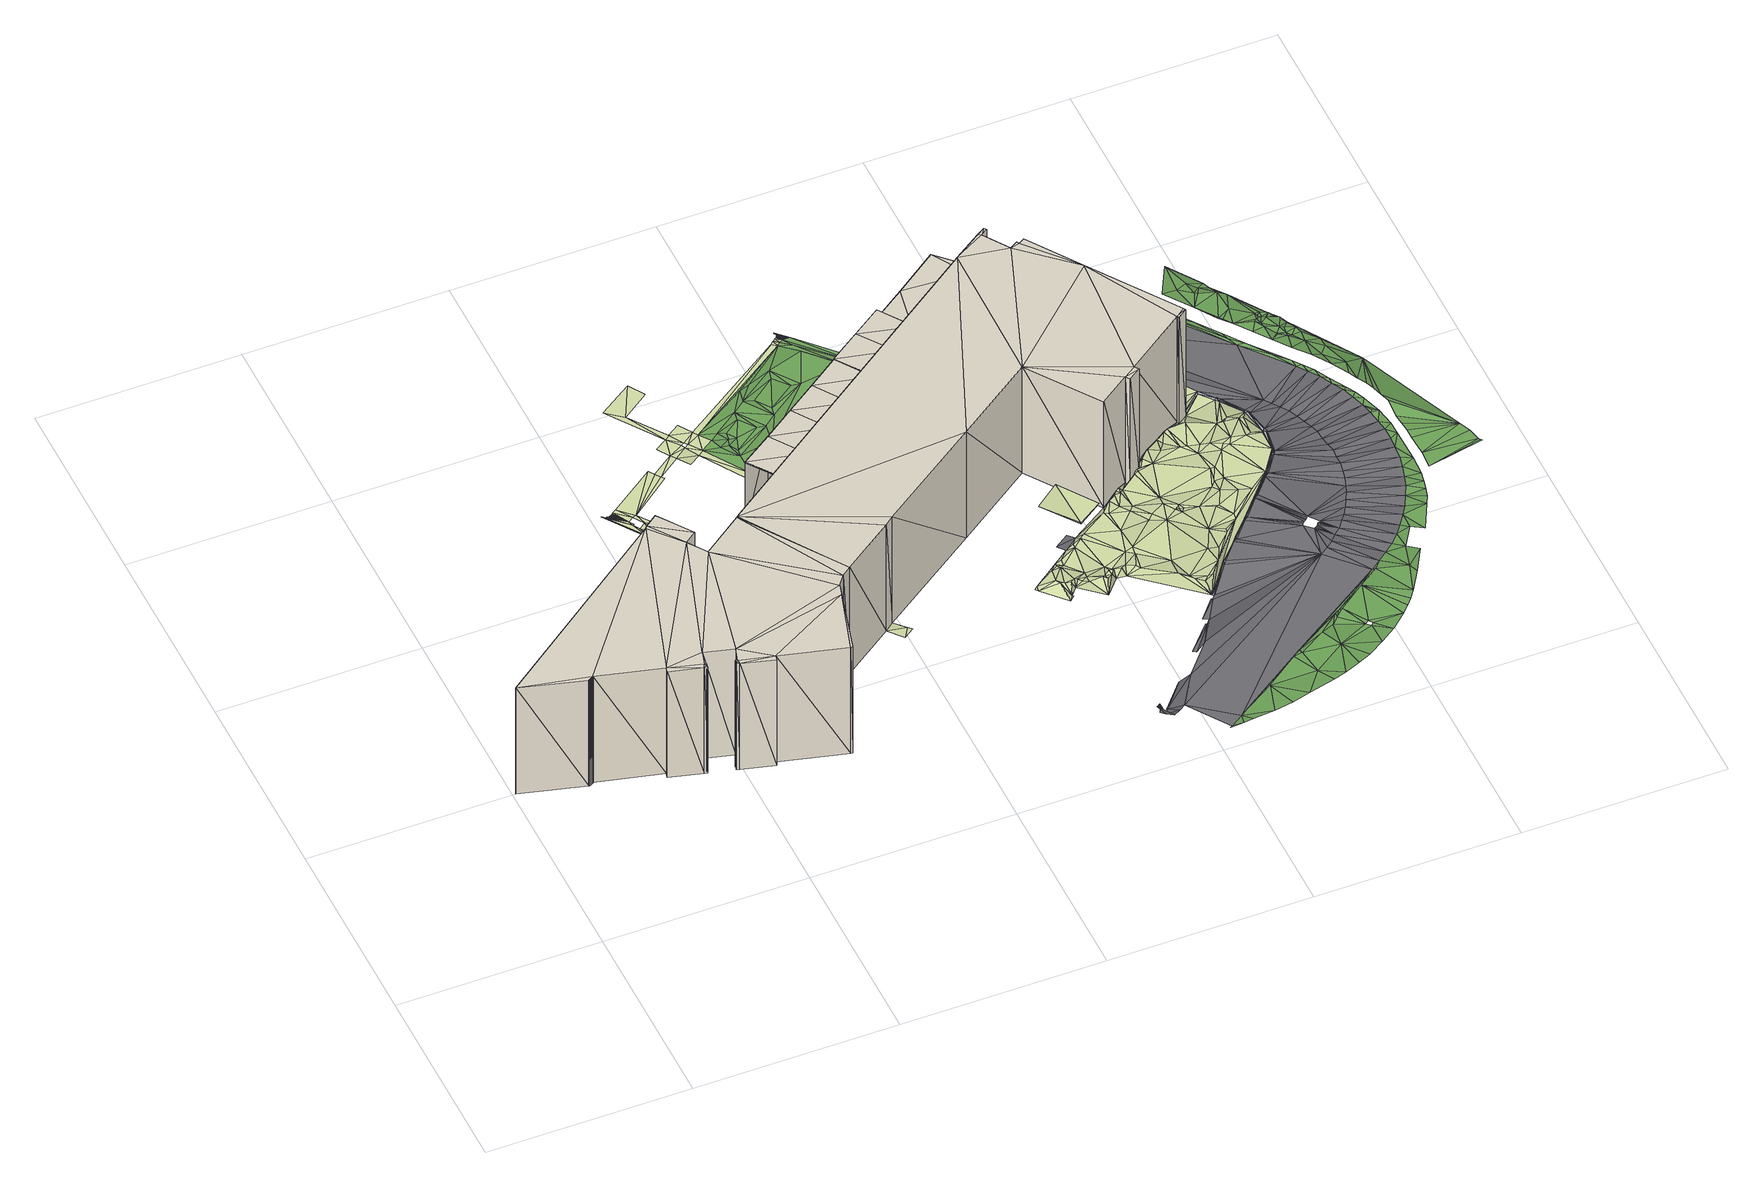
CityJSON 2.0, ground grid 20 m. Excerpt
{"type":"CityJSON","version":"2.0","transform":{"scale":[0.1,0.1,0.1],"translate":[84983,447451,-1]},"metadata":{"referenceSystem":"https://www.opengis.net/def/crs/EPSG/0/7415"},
"CityObjects":{
"building1":{"type":"Building","attributes":{"bgt_status":"bestaand","identificatiebagpnd":"503100000018589","measuredHeight":8.86,"min-height-surface":0.19,"plus_status":"geenWaarde","relatievehoogteligging":"0"},"geometry":[{"type":"MultiSurface","lod":"1","boundaries":[[[0,1,2]],[[0,2,3]],[[4,5,6]],[[6,5,3]],[[3,5,0]],[[7,6,2]],[[2,6,3]],[[8,9,1]],[[1,9,7]],[[1,7,2]]]}]},
"building2":{"type":"Building","attributes":{"bgt_status":"bestaand","hoek":"(1:-52.4)","identificatiebagpnd":"503100000000035","identificatiebagvbolaagstehuisnummer":"(1:503010000027121)","measuredHeight":13.25,"min-height-surface":-0.1,"plaatsingspunt":"(1:85012.966447473.243)","plus_status":"geenWaarde","relatievehoogteligging":"0","tekst":"(1:6)"},"geometry":[{"type":"MultiSurface","lod":"1","boundaries":[[[10,11,12]],[[13,14,10]],[[15,16,17]],[[18,19,20]],[[18,21,22]],[[18,23,19]],[[15,17,24]],[[23,25,26]],[[27,23,22]],[[22,23,18]],[[28,25,29]],[[29,25,27]],[[29,27,30]],[[25,23,27]],[[16,31,32]],[[33,34,32]],[[34,35,36]],[[35,34,37]],[[38,35,37]],[[37,34,33]],[[39,37,33]],[[40,41,33]],[[33,32,31]],[[42,41,43]],[[43,41,44]],[[45,43,44]],[[44,41,46]],[[47,44,48]],[[48,44,46]],[[46,41,49]],[[49,41,50]],[[50,41,40]],[[16,32,22]],[[13,10,24]],[[51,52,53]],[[51,40,31]],[[51,31,52]],[[40,33,31]],[[21,16,22]],[[21,17,16]],[[14,11,10]],[[15,24,10]],[[54,12,55]],[[56,12,54]],[[57,56,54]],[[57,54,58]],[[55,12,59]],[[60,55,61]],[[61,55,62]],[[63,61,62]],[[64,65,66]],[[62,64,67]],[[67,64,66]],[[66,65,68]],[[55,59,62]],[[62,69,64]],[[70,69,59]],[[69,70,71]],[[71,70,72]],[[69,62,59]],[[70,59,73]],[[12,11,59]],[[74,75,14]],[[14,75,11]],[[76,74,13]],[[13,74,14]],[[77,76,24]],[[24,76,13]],[[78,77,17]],[[17,77,24]],[[79,78,21]],[[21,78,17]],[[80,79,18]],[[18,79,21]],[[81,80,20]],[[20,80,18]],[[82,81,19]],[[19,81,20]],[[83,82,23]],[[23,82,19]],[[84,83,26]],[[26,83,23]],[[85,84,25]],[[25,84,26]],[[86,85,28]],[[28,85,25]],[[87,86,29]],[[29,86,28]],[[88,87,30]],[[30,87,29]],[[89,88,27]],[[27,88,30]],[[90,89,22]],[[22,89,27]],[[91,90,32]],[[32,90,22]],[[92,91,34]],[[34,91,32]],[[93,92,36]],[[36,92,34]],[[94,93,35]],[[35,93,36]],[[95,94,38]],[[38,94,35]],[[96,95,37]],[[37,95,38]],[[97,96,39]],[[39,96,37]],[[98,97,33]],[[33,97,39]],[[99,98,41]],[[41,98,33]],[[100,99,42]],[[42,99,41]],[[101,100,43]],[[43,100,42]],[[102,101,45]],[[45,101,43]],[[103,102,44]],[[44,102,45]],[[104,103,47]],[[47,103,44]],[[105,104,48]],[[48,104,47]],[[106,105,46]],[[46,105,48]],[[107,106,49]],[[49,106,46]],[[108,107,50]],[[50,107,49]],[[109,108,40]],[[40,108,50]],[[110,109,51]],[[51,109,40]],[[111,110,53]],[[53,110,51]],[[112,111,52]],[[52,111,53]],[[113,112,31]],[[31,112,52]],[[114,113,16]],[[16,113,31]],[[115,114,15]],[[15,114,16]],[[116,115,10]],[[10,115,15]],[[117,116,12]],[[12,116,10]],[[118,117,56]],[[56,117,12]],[[119,118,57]],[[57,118,56]],[[120,119,58]],[[58,119,57]],[[121,120,54]],[[54,120,58]],[[122,121,55]],[[55,121,54]],[[123,122,60]],[[60,122,55]],[[124,123,61]],[[61,123,60]],[[125,124,63]],[[63,124,61]],[[126,125,62]],[[62,125,63]],[[127,126,67]],[[67,126,62]],[[128,127,66]],[[66,127,67]],[[129,128,68]],[[68,128,66]],[[130,129,65]],[[65,129,68]],[[131,130,64]],[[64,130,65]],[[132,131,69]],[[69,131,64]],[[133,132,71]],[[71,132,69]],[[134,133,72]],[[72,133,71]],[[135,134,70]],[[70,134,72]],[[136,135,73]],[[73,135,70]],[[137,136,59]],[[59,136,73]],[[75,137,11]],[[11,137,59]]]}]},
"building3":{"type":"Building","attributes":{"bgt_status":"bestaand","hoek":"(1:-35.1)","identificatiebagpnd":"503100000018593","identificatiebagvbolaagstehuisnummer":"(1:503010000005332)","measuredHeight":8.9,"min-height-surface":0.19,"plaatsingspunt":"(1:85019.386447493.264)","plus_status":"geenWaarde","relatievehoogteligging":"0","tekst":"(1:67)"},"geometry":[{"type":"MultiSurface","lod":"1","boundaries":[[[138,139,1]],[[138,1,0]],[[5,140,0]],[[0,140,138]],[[141,8,139]],[[139,8,1]]]}]},
"building4":{"type":"Building","attributes":{"bgt_status":"bestaand","identificatiebagpnd":"503100000018608","measuredHeight":8.86,"min-height-surface":0.19,"plus_status":"geenWaarde","relatievehoogteligging":"0"},"geometry":[{"type":"MultiSurface","lod":"1","boundaries":[[[142,143,139]],[[142,139,138]],[[140,144,138]],[[138,144,142]],[[145,141,143]],[[143,141,139]]]}]},
"building5":{"type":"Building","attributes":{"bgt_status":"bestaand","hoek":"(1:-35.1)","identificatiebagpnd":"503100000018611","identificatiebagvbolaagstehuisnummer":"(1:503010000005333)","measuredHeight":8.89,"min-height-surface":0.18,"plaatsingspunt":"(1:85025.433447497.508)","plus_status":"geenWaarde","relatievehoogteligging":"0","tekst":"(1:69)"},"geometry":[{"type":"MultiSurface","lod":"1","boundaries":[[[146,147,143]],[[146,143,142]],[[144,148,142]],[[142,148,146]],[[149,145,147]],[[147,145,143]]]}]},
"building6":{"type":"Building","attributes":{"bgt_status":"bestaand","hoek":"(1:-35.1)","identificatiebagpnd":"503100000027999","identificatiebagvbolaagstehuisnummer":"(1:503010000005334)","measuredHeight":8.98,"min-height-surface":0.18,"plaatsingspunt":"(1:85031.345447501.656)","plus_status":"geenWaarde","relatievehoogteligging":"0","tekst":"(1:71)"},"geometry":[{"type":"MultiSurface","lod":"1","boundaries":[[[150,151,152]],[[150,152,153]],[[148,154,146]],[[146,154,153]],[[153,154,150]],[[147,146,152]],[[152,146,153]],[[155,149,151]],[[151,149,147]],[[151,147,152]]]}]},
"building7":{"type":"Building","attributes":{"bgt_status":"bestaand","identificatiebagpnd":"503100000018605","measuredHeight":8.98,"min-height-surface":0.18,"plus_status":"geenWaarde","relatievehoogteligging":"0"},"geometry":[{"type":"MultiSurface","lod":"1","boundaries":[[[156,157,151]],[[156,151,150]],[[158,159,156]],[[156,159,157]],[[154,160,150]],[[150,160,158]],[[150,158,156]],[[161,155,159]],[[159,155,157]],[[157,155,151]]]}]},
"building8":{"type":"Building","attributes":{"bgt_status":"bestaand","hoek":"(1:-35.1)","identificatiebagpnd":"503100000018602","identificatiebagvbolaagstehuisnummer":"(1:503010000005338)","measuredHeight":7.94,"min-height-surface":0.2,"plaatsingspunt":"(1:85036.711447505.477)","plus_status":"geenWaarde","relatievehoogteligging":"0","tekst":"(1:72)"},"geometry":[{"type":"MultiSurface","lod":"1","boundaries":[[[158,162,163]],[[158,163,159]],[[162,164,163]],[[162,165,164]],[[162,166,165]],[[160,167,158]],[[158,167,162]],[[168,161,169]],[[169,161,163]],[[163,161,159]],[[170,169,164]],[[164,169,163]],[[171,172,165]],[[165,172,170]],[[165,170,164]],[[173,171,166]],[[166,171,165]],[[167,173,162]],[[162,173,166]]]}]},
"object1":{"type":"GenericCityObject","attributes":{"bgt_status":"bestaand","bgt_type":"muur","plus_status":"geenWaarde","plus_type":"waardeOnbekend","relatievehoogteligging":"0"},"geometry":[{"type":"MultiSurface","lod":"1","boundaries":[[[174,175,176]],[[174,177,175]],[[174,178,179]],[[174,179,180]],[[181,182,183]],[[182,181,180]],[[184,183,182]],[[185,186,187]],[[187,184,182]],[[188,186,185]],[[189,188,185]],[[190,191,192]],[[191,193,192]],[[194,190,192]],[[195,196,197]],[[185,193,189]],[[198,196,199]],[[199,196,200]],[[174,201,178]],[[200,195,202]],[[203,202,204]],[[205,203,204]],[[181,177,180]],[[174,180,177]],[[206,207,208]],[[209,206,208]],[[192,193,185]],[[187,182,185]],[[210,211,212]],[[197,194,192]],[[213,214,215]],[[197,192,195]],[[215,214,216]],[[217,216,218]],[[200,196,195]],[[195,204,202]],[[195,207,204]],[[195,208,207]],[[195,218,208]],[[208,218,211]],[[211,218,212]],[[212,218,214]],[[214,218,216]],[[127,178,201]],[[128,178,127]],[[219,174,176]],[[175,219,176]],[[220,183,184]],[[221,220,187]],[[187,220,184]],[[186,221,187]],[[222,188,189]],[[223,222,193]],[[193,222,189]],[[191,223,193]],[[224,190,194]],[[225,224,197]],[[197,224,194]],[[196,225,197]],[[226,198,199]],[[200,226,199]],[[227,226,202]],[[202,226,200]],[[228,227,203]],[[203,227,202]],[[205,228,203]],[[229,205,204]],[[207,229,204]],[[230,206,209]],[[231,230,208]],[[208,230,209]],[[232,231,211]],[[211,231,208]],[[233,232,210]],[[210,232,211]],[[212,233,210]]]}]},
"landuse1":{"type":"LandUse","attributes":{"bgt_fysiekvoorkomen":"onverhard","bgt_status":"bestaand","onbegroeidterreindeeloptalud":"0","plus_fysiekvoorkomen":"waardeOnbekend","plus_status":"geenWaarde","relatievehoogteligging":"0"},"geometry":[{"type":"MultiSurface","lod":"1","boundaries":[[[234,74,76]],[[234,76,235]],[[236,234,235]],[[236,74,234]]]}]},
"landuse2":{"type":"LandUse","attributes":{"bgt_fysiekvoorkomen":"openverharding","bgt_status":"bestaand","onbegroeidterreindeeloptalud":"0","plus_fysiekvoorkomen":"waardeOnbekend","plus_status":"geenWaarde","relatievehoogteligging":"0"},"geometry":[{"type":"MultiSurface","lod":"1","boundaries":[[[237,238,239]],[[240,241,242]],[[242,243,244]],[[245,240,246]],[[247,248,249]],[[248,247,250]],[[251,247,252]],[[250,247,253]],[[253,247,254]],[[255,256,257]],[[254,247,258]],[[259,260,261]],[[258,247,251]],[[251,252,262]],[[262,263,261]],[[263,259,261]],[[263,262,264]],[[264,262,265]],[[265,262,252]],[[252,266,265]],[[255,267,266]],[[255,268,267]],[[255,269,268]],[[255,270,269]],[[255,257,270]],[[271,256,255]],[[244,272,240]],[[255,273,271]],[[255,274,273]],[[255,275,274]],[[255,276,275]],[[255,246,276]],[[240,272,277]],[[242,244,240]],[[242,239,243]],[[278,279,280]],[[278,238,279]],[[243,281,282]],[[283,284,285]],[[286,281,243]],[[287,283,285]],[[281,283,287]],[[281,288,283]],[[238,278,239]],[[288,289,290]],[[291,292,293]],[[291,294,292]],[[295,296,297]],[[298,299,300]],[[301,302,299]],[[303,302,304]],[[296,305,306]],[[303,307,308]],[[308,295,309]],[[309,295,297]],[[297,296,306]],[[300,294,298]],[[295,308,307]],[[304,307,303]],[[310,311,312]],[[313,314,293]],[[313,311,314]],[[304,302,301]],[[298,301,299]],[[291,298,294]],[[314,291,293]],[[289,315,312]],[[311,310,314]],[[315,289,280]],[[312,315,310]],[[286,316,281]],[[279,238,317]],[[315,279,318]],[[319,320,321]],[[322,323,324]],[[325,326,324]],[[327,328,329]],[[328,330,331]],[[332,333,334]],[[331,330,334]],[[335,336,329]],[[335,326,325]],[[334,330,332]],[[337,338,322]],[[337,320,338]],[[330,328,327]],[[327,329,339]],[[339,329,336]],[[325,336,335]],[[317,340,321]],[[324,323,325]],[[322,338,323]],[[320,341,338]],[[320,319,341]],[[321,340,319]],[[317,238,340]],[[246,277,276]],[[342,343,245]],[[255,252,344]],[[255,266,252]],[[342,245,249]],[[249,245,247]],[[343,240,245]],[[240,277,246]],[[315,280,279]],[[289,288,316]],[[289,316,280]],[[288,281,316]],[[239,278,243]],[[286,243,278]]]}]},
"plantcover1":{"type":"PlantCover","attributes":{"begroeidterreindeeloptalud":"0","bgt_status":"bestaand","class":"groenvoorziening","plus_fysiekvoorkomen":"heesters","plus_status":"geenWaarde","relatievehoogteligging":"0"},"geometry":[{"type":"MultiSurface","lod":"1","boundaries":[[[345,346,347]],[[348,349,350]],[[347,351,352]],[[352,351,353]],[[346,351,347]],[[354,352,353]],[[349,354,353]],[[355,348,350]],[[354,349,348]],[[350,345,355]],[[356,345,350]],[[356,346,345]]]}]},
"plantcover2":{"type":"PlantCover","attributes":{"begroeidterreindeeloptalud":"0","bgt_status":"bestaand","class":"groenvoorziening","plus_fysiekvoorkomen":"heesters","plus_status":"geenWaarde","relatievehoogteligging":"0"},"geometry":[{"type":"MultiSurface","lod":"1","boundaries":[[[345,347,355]],[[354,348,355]],[[347,352,355]],[[355,352,354]]]}]},
"landuse3":{"type":"LandUse","attributes":{"bgt_fysiekvoorkomen":"erf","bgt_status":"bestaand","onbegroeidterreindeeloptalud":"0","plus_fysiekvoorkomen":"waardeOnbekend","plus_status":"geenWaarde","relatievehoogteligging":"0"},"geometry":[{"type":"MultiSurface","lod":"1","boundaries":[[[357,358,160]],[[359,360,361]],[[362,118,167]],[[361,363,359]],[[360,116,364]],[[365,366,364]],[[367,116,117]],[[5,4,367]],[[368,369,140]],[[367,364,116]],[[358,117,160]],[[154,370,160]],[[160,117,167]],[[117,362,167]],[[117,118,362]],[[366,360,364]],[[366,361,360]],[[371,370,154]],[[372,373,374]],[[4,375,367]],[[367,375,364]],[[160,370,357]],[[368,140,367]],[[372,374,368]],[[140,5,367]],[[357,367,117]],[[368,374,369]],[[116,359,363]],[[116,360,359]],[[144,369,374]],[[144,140,369]],[[358,357,117]],[[370,367,357]],[[370,368,367]],[[373,148,144]],[[148,371,154]],[[148,370,371]],[[370,372,368]],[[370,148,372]],[[374,373,144]],[[372,148,373]],[[375,365,364]],[[375,366,365]]]}]},
"plantcover3":{"type":"PlantCover","attributes":{"begroeidterreindeeloptalud":"0","bgt_status":"bestaand","class":"groenvoorziening","plus_fysiekvoorkomen":"gras-enkruidachtigen","plus_status":"geenWaarde","relatievehoogteligging":"0"},"geometry":[{"type":"MultiSurface","lod":"1","boundaries":[[[346,279,317]],[[356,318,279]],[[376,377,351]],[[378,379,310]],[[317,376,346]],[[380,310,315]],[[349,353,315]],[[318,349,315]],[[318,356,350]],[[318,350,349]],[[346,356,279]],[[376,381,377]],[[382,310,379]],[[381,382,379]],[[353,383,380]],[[353,351,377]],[[353,377,383]],[[351,346,376]],[[353,380,315]],[[383,379,378]],[[384,382,381]],[[384,310,382]],[[384,376,317]],[[384,381,376]],[[380,378,310]],[[380,383,378]]]}]},
"plantcover4":{"type":"PlantCover","attributes":{"begroeidterreindeeloptalud":"0","bgt_status":"bestaand","class":"groenvoorziening","plus_fysiekvoorkomen":"heesters","plus_status":"geenWaarde","relatievehoogteligging":"0"},"geometry":[{"type":"MultiSurface","lod":"1","boundaries":[[[385,381,379]],[[386,385,379]],[[387,381,385]],[[383,386,379]],[[387,377,381]],[[383,388,386]],[[383,377,388]],[[388,377,387]]]}]},
"plantcover5":{"type":"PlantCover","attributes":{"begroeidterreindeeloptalud":"0","bgt_status":"bestaand","class":"groenvoorziening","plus_fysiekvoorkomen":"heesters","plus_status":"geenWaarde","relatievehoogteligging":"0"},"geometry":[{"type":"MultiSurface","lod":"1","boundaries":[[[387,385,386]],[[387,386,388]]]}]},
"plantcover6":{"type":"PlantCover","attributes":{"begroeidterreindeeloptalud":"0","bgt_status":"bestaand","class":"groenvoorziening","plus_fysiekvoorkomen":"heesters","plus_status":"geenWaarde","relatievehoogteligging":"0"},"geometry":[{"type":"MultiSurface","lod":"1","boundaries":[[[389,384,317]],[[320,389,321]],[[321,389,317]],[[390,291,391]],[[384,391,310]],[[391,291,314]],[[390,389,320]],[[390,384,389]],[[310,391,314]],[[384,390,391]]]}]},
"plantcover7":{"type":"PlantCover","attributes":{"begroeidterreindeeloptalud":"0","bgt_status":"bestaand","class":"groenvoorziening","plus_fysiekvoorkomen":"gras-enkruidachtigen","plus_status":"geenWaarde","relatievehoogteligging":"0"},"geometry":[{"type":"MultiSurface","lod":"1","boundaries":[[[333,320,334]],[[334,320,331]],[[331,320,328]],[[328,320,329]],[[329,320,335]],[[335,320,326]],[[326,320,324]],[[324,320,322]],[[322,320,337]],[[392,390,333]],[[392,305,390]],[[291,390,305]],[[390,320,333]],[[305,296,291]],[[291,296,298]],[[298,304,301]],[[298,307,304]],[[298,296,307]],[[307,296,295]]]}]},
"road1":{"type":"Road","attributes":{"bgt_status":"bestaand","function":"voetpadoptrap","plus_functiewegdeel":"waardeOnbekend","plus_fysiekvoorkomenwegdeel":"waardeOnbekend","plus_status":"geenWaarde","relatievehoogteligging":"0","surfacematerial":"geslotenverharding","wegdeeloptalud":"0"},"geometry":[{"type":"MultiSurface","lod":"1","boundaries":[[[393,394,395]],[[394,396,395]]]}]},
"landuse4":{"type":"LandUse","attributes":{"bgt_fysiekvoorkomen":"openverharding","bgt_status":"bestaand","onbegroeidterreindeeloptalud":"0","plus_fysiekvoorkomen":"waardeOnbekend","plus_status":"geenWaarde","relatievehoogteligging":"0"},"geometry":[{"type":"MultiSurface","lod":"1","boundaries":[[[397,398,399]],[[397,399,400]],[[401,397,400]],[[401,398,397]]]}]},
"landuse5":{"type":"LandUse","attributes":{"bgt_fysiekvoorkomen":"erf","bgt_status":"bestaand","onbegroeidterreindeeloptalud":"0","plus_fysiekvoorkomen":"waardeOnbekend","plus_status":"geenWaarde","relatievehoogteligging":"0"},"geometry":[{"type":"MultiSurface","lod":"1","boundaries":[[[178,128,129]],[[178,129,179]],[[129,130,402]],[[402,403,129]],[[404,405,406]],[[407,408,136]],[[408,409,135]],[[410,411,412]],[[413,414,415]],[[416,417,418]],[[419,420,421]],[[420,422,423]],[[424,414,425]],[[426,427,428]],[[428,427,429]],[[430,431,432]],[[433,434,394]],[[435,136,394]],[[403,436,437]],[[136,408,135]],[[438,439,440]],[[441,185,442]],[[443,134,444]],[[445,133,443]],[[446,447,441]],[[448,182,180]],[[179,129,403]],[[218,449,450]],[[451,452,453]],[[454,132,455]],[[132,133,456]],[[457,458,415]],[[459,460,461]],[[407,462,408]],[[463,464,439]],[[134,443,133]],[[409,134,135]],[[465,466,467]],[[468,195,469]],[[434,461,470]],[[471,450,449]],[[441,472,185]],[[456,133,405]],[[473,474,475]],[[475,413,458]],[[458,413,415]],[[475,459,461]],[[448,446,182]],[[442,182,446]],[[470,416,476]],[[417,450,418]],[[421,423,428]],[[425,474,473]],[[455,456,405]],[[477,132,456]],[[417,478,415]],[[479,460,478]],[[422,425,480]],[[473,475,461]],[[218,481,482]],[[218,483,481]],[[412,470,476]],[[418,450,476]],[[417,479,478]],[[417,416,479]],[[131,484,130]],[[485,455,405]],[[133,445,405]],[[452,409,486]],[[478,457,415]],[[478,459,457]],[[459,475,458]],[[487,413,475]],[[435,488,489]],[[433,393,490]],[[426,430,427]],[[426,422,480]],[[435,491,136]],[[492,486,462]],[[493,445,443]],[[493,405,445]],[[455,477,456]],[[455,132,477]],[[436,494,446]],[[192,185,472]],[[495,496,490]],[[412,476,497]],[[423,422,426]],[[424,425,422]],[[474,487,475]],[[414,413,487]],[[410,439,411]],[[449,465,410]],[[439,438,411]],[[476,450,497]],[[484,402,130]],[[404,498,499]],[[131,498,484]],[[131,132,498]],[[420,424,422]],[[420,414,424]],[[494,447,446]],[[185,182,442]],[[488,435,394]],[[500,491,435]],[[482,465,449]],[[466,483,467]],[[179,403,180]],[[404,484,498]],[[403,494,436]],[[447,192,472]],[[451,453,501]],[[502,503,494]],[[410,471,449]],[[497,450,471]],[[414,474,425]],[[414,487,474]],[[473,461,490]],[[460,479,416]],[[476,416,418]],[[461,460,416]],[[462,486,409]],[[504,452,505]],[[453,452,486]],[[493,443,444]],[[440,439,453]],[[467,483,218]],[[505,452,451]],[[439,410,463]],[[493,452,405]],[[493,444,452]],[[437,448,180]],[[437,436,448]],[[506,451,507]],[[508,505,451]],[[501,439,509]],[[463,465,467]],[[506,508,451]],[[502,494,510]],[[468,511,467]],[[464,509,439]],[[463,467,512]],[[218,195,468]],[[404,499,485]],[[454,455,485]],[[465,463,410]],[[512,511,464]],[[513,514,515]],[[504,405,452]],[[434,433,490]],[[394,393,433]],[[457,459,458]],[[478,460,459]],[[507,501,509]],[[453,486,440]],[[451,501,507]],[[453,439,501]],[[464,508,509]],[[516,505,508]],[[496,431,480]],[[430,426,480]],[[427,432,393]],[[427,430,432]],[[448,436,446]],[[437,180,403]],[[517,510,403]],[[510,494,403]],[[513,195,518]],[[195,192,503]],[[432,431,496]],[[480,425,473]],[[503,447,494]],[[503,192,447]],[[482,466,465]],[[481,483,466]],[[444,409,452]],[[444,134,409]],[[408,462,409]],[[519,492,462]],[[491,519,136]],[[491,492,519]],[[218,482,449]],[[481,466,482]],[[511,520,464]],[[521,522,464]],[[512,464,463]],[[520,468,464]],[[468,521,464]],[[522,508,464]],[[523,524,521]],[[524,508,522]],[[500,492,491]],[[525,440,486]],[[496,480,473]],[[431,430,480]],[[490,496,473]],[[490,393,495]],[[432,495,393]],[[432,496,495]],[[526,404,406]],[[499,454,485]],[[510,517,406]],[[402,484,526]],[[405,404,485]],[[526,484,404]],[[405,504,406]],[[524,516,508]],[[515,504,505]],[[514,406,504]],[[504,515,514]],[[505,516,515]],[[516,513,515]],[[195,503,518]],[[492,525,486]],[[412,411,470]],[[500,525,492]],[[489,488,470]],[[402,517,403]],[[406,514,518]],[[526,517,402]],[[526,406,517]],[[406,518,510]],[[518,503,502]],[[510,518,502]],[[514,513,518]],[[428,423,426]],[[421,420,423]],[[509,506,507]],[[509,508,506]],[[525,438,440]],[[489,500,435]],[[525,489,438]],[[470,461,416]],[[489,470,411]],[[488,434,470]],[[438,489,411]],[[525,500,489]],[[471,412,497]],[[471,410,412]],[[498,454,499]],[[498,132,454]],[[519,407,136]],[[519,462,407]],[[461,434,490]],[[488,394,434]],[[446,441,442]],[[447,472,441]],[[513,469,195]],[[523,521,469]],[[218,468,467]],[[469,521,468]],[[513,523,469]],[[513,516,523]],[[521,524,522]],[[523,516,524]],[[467,511,512]],[[468,520,511]]]}]},
"landuse6":{"type":"LandUse","attributes":{"bgt_fysiekvoorkomen":"openverharding","bgt_status":"bestaand","onbegroeidterreindeeloptalud":"0","plus_fysiekvoorkomen":"waardeOnbekend","plus_status":"geenWaarde","relatievehoogteligging":"0"},"geometry":[{"type":"MultiSurface","lod":"1","boundaries":[[[527,120,121]],[[527,121,122]],[[123,527,122]],[[123,120,527]]]}]},
"road2":{"type":"Road","attributes":{"bgt_status":"bestaand","function":"voetpad","plus_functiewegdeel":"waardeOnbekend","plus_fysiekvoorkomenwegdeel":"tegels","plus_status":"geenWaarde","relatievehoogteligging":"0","surfacematerial":"openverharding","wegdeeloptalud":"0"},"geometry":[{"type":"MultiSurface","lod":"1","boundaries":[[[528,529,530]],[[531,528,532]],[[533,534,535]],[[536,532,528]],[[537,536,528]],[[538,537,528]],[[539,538,528]],[[530,539,528]],[[540,534,531]],[[531,534,528]],[[541,542,543]],[[534,540,541]],[[534,541,535]],[[540,542,541]],[[544,543,545]],[[546,543,544]],[[547,546,544]],[[547,544,548]],[[543,542,545]],[[549,542,550]],[[551,545,549]],[[551,549,552]],[[545,542,549]],[[215,542,213]],[[217,550,216]],[[550,215,216]],[[550,542,215]],[[212,542,233]],[[214,213,212]],[[213,542,212]],[[233,542,553]],[[232,233,230]],[[231,232,230]],[[233,553,230]],[[554,542,555]],[[207,206,205]],[[556,557,205]],[[229,207,205]],[[557,558,205]],[[227,228,226]],[[559,198,226]],[[196,198,225]],[[225,198,224]],[[560,190,224]],[[224,198,561]],[[222,191,190]],[[562,222,190]],[[223,191,222]],[[563,188,222]],[[186,188,220]],[[564,220,188]],[[221,186,220]],[[565,183,220]],[[181,183,175]],[[565,175,183]],[[177,181,175]],[[565,219,175]],[[174,219,201]],[[201,219,565]],[[566,201,565]],[[567,568,569]],[[569,566,567]],[[567,125,126]],[[126,568,567]],[[124,125,123]],[[123,125,120]],[[120,125,570]],[[119,120,570]],[[570,125,571]],[[571,125,572]],[[572,125,573]],[[573,125,574]],[[574,125,575]],[[575,125,576]],[[576,125,577]],[[577,125,578]],[[578,125,567]],[[567,566,565]],[[565,220,579]],[[579,220,564]],[[564,188,580]],[[580,188,563]],[[563,222,581]],[[581,222,562]],[[562,190,582]],[[582,190,583]],[[583,190,584]],[[584,190,560]],[[560,224,585]],[[585,224,561]],[[561,198,586]],[[586,198,587]],[[587,198,559]],[[559,226,558]],[[558,226,228]],[[558,588,589]],[[558,590,588]],[[591,592,590]],[[553,206,230]],[[554,553,542]],[[593,554,555]],[[594,595,591]],[[591,595,592]],[[596,554,593]],[[596,594,597]],[[554,596,598]],[[598,596,599]],[[599,596,597]],[[597,594,600]],[[600,594,601]],[[601,594,602]],[[594,591,602]],[[589,559,558]],[[590,558,591]],[[228,205,558]],[[206,603,205]],[[604,556,205]],[[603,604,205]],[[605,603,206]],[[606,605,206]],[[553,606,206]]]}]},
"road3":{"type":"Road","attributes":{"bgt_status":"bestaand","function":"rijbaanlokaleweg","plus_functiewegdeel":"waardeOnbekend","plus_fysiekvoorkomenwegdeel":"betonstraatstenen","plus_status":"geenWaarde","relatievehoogteligging":"0","surfacematerial":"openverharding","wegdeeloptalud":"0"},"geometry":[{"type":"MultiSurface","lod":"1","boundaries":[[[555,542,607]],[[608,587,609]],[[609,559,610]],[[610,589,611]],[[611,588,612]],[[612,590,613]],[[613,592,614]],[[614,595,615]],[[615,594,616]],[[616,596,617]],[[617,593,618]],[[542,540,619]],[[607,542,619]],[[619,540,620]],[[618,555,607]],[[621,586,608]],[[585,622,623]],[[618,593,555]],[[621,622,561]],[[594,596,616]],[[593,617,596]],[[624,560,623]],[[583,625,626]],[[615,595,594]],[[624,625,584]],[[590,592,613]],[[595,614,592]],[[627,582,626]],[[581,628,629]],[[612,588,590]],[[627,628,562]],[[559,589,610]],[[588,611,589]],[[630,563,629]],[[564,631,632]],[[609,587,559]],[[630,631,580]],[[561,586,621]],[[587,608,586]],[[633,579,632]],[[622,585,561]],[[623,560,585]],[[624,584,560]],[[565,634,567]],[[625,583,584]],[[633,634,565]],[[583,626,582]],[[582,627,562]],[[562,628,581]],[[581,629,563]],[[563,630,580]],[[580,631,564]],[[564,632,579]],[[579,633,565]],[[567,634,635]],[[578,567,635]],[[577,578,635]],[[576,577,635]],[[575,576,635]],[[574,575,635]],[[573,574,635]],[[573,636,572]],[[573,635,636]]]}]},
"plantcover8":{"type":"PlantCover","attributes":{"begroeidterreindeeloptalud":"0","bgt_status":"bestaand","class":"groenvoorziening","plus_fysiekvoorkomen":"gras-enkruidachtigen","plus_status":"geenWaarde","relatievehoogteligging":"0"},"geometry":[{"type":"MultiSurface","lod":"1","boundaries":[[[637,638,639]],[[640,607,641]],[[642,640,641]],[[643,642,641]],[[644,645,646]],[[645,647,641]],[[648,645,644]],[[649,607,619]],[[650,651,652]],[[652,653,650]],[[654,655,650]],[[656,657,658]],[[659,660,656]],[[661,619,662]],[[662,619,663]],[[663,620,664]],[[663,619,620]],[[665,650,658]],[[640,618,607]],[[637,666,638]],[[616,639,615]],[[667,615,639]],[[613,614,667]],[[612,613,668]],[[611,612,668]],[[610,611,669]],[[609,610,670]],[[621,608,671]],[[623,622,672]],[[673,626,674]],[[631,630,675]],[[676,633,632]],[[677,634,678]],[[636,635,679]],[[680,681,682]],[[680,636,683]],[[680,684,681]],[[680,685,684]],[[679,635,686]],[[680,687,685]],[[680,683,687]],[[636,688,683]],[[689,633,690]],[[635,691,686]],[[635,677,691]],[[678,692,693]],[[678,694,692]],[[632,631,695]],[[694,634,689]],[[633,676,690]],[[632,695,676]],[[630,629,696]],[[631,675,695]],[[629,628,697]],[[630,696,675]],[[628,627,698]],[[629,697,696]],[[626,625,674]],[[628,698,697]],[[625,624,699]],[[627,674,698]],[[624,623,672]],[[625,699,674]],[[622,621,671]],[[624,672,699]],[[608,609,700]],[[622,671,672]],[[608,700,671]],[[609,670,700]],[[610,669,670]],[[611,701,669]],[[611,668,701]],[[613,702,668]],[[613,667,702]],[[614,615,667]],[[617,639,616]],[[617,637,639]],[[655,651,650]],[[655,648,651]],[[648,644,651]],[[647,643,641]],[[703,656,704]],[[650,704,656]],[[650,656,658]],[[659,705,660]],[[706,646,641]],[[645,641,646]],[[707,649,708]],[[677,678,693]],[[634,694,678]],[[691,677,693]],[[635,634,677]],[[652,706,709]],[[653,709,707]],[[654,650,665]],[[653,708,650]],[[694,689,690]],[[634,633,689]],[[659,703,649]],[[709,653,652]],[[688,679,686]],[[688,636,679]],[[627,673,674]],[[627,626,673]],[[659,656,703]],[[660,657,656]],[[666,637,642]],[[642,637,640]],[[704,708,649]],[[704,650,708]],[[661,659,619]],[[661,705,659]],[[618,637,617]],[[618,640,637]],[[607,710,641]],[[607,649,710]],[[646,706,652]],[[710,707,709]],[[653,707,708]],[[710,649,707]],[[710,706,641]],[[710,709,706]],[[659,649,619]],[[703,704,649]]]}]},
"landuse7":{"type":"LandUse","attributes":{"bgt_fysiekvoorkomen":"erf","bgt_status":"bestaand","onbegroeidterreindeeloptalud":"0","plus_fysiekvoorkomen":"waardeOnbekend","plus_status":"geenWaarde","relatievehoogteligging":"0"},"geometry":[{"type":"MultiSurface","lod":"1","boundaries":[[[201,566,711]],[[711,712,127]],[[713,712,569]],[[713,714,712]],[[715,711,127]],[[712,126,127]],[[566,569,712]],[[716,713,568]],[[717,715,127]],[[717,711,715]],[[126,718,568]],[[126,714,718]],[[566,712,711]],[[714,126,712]],[[201,717,127]],[[201,711,717]],[[718,716,568]],[[718,714,713]],[[568,713,569]],[[716,718,713]]]}]},
"road4":{"type":"Road","attributes":{"bgt_status":"bestaand","function":"rijbaanlokaleweg","plus_functiewegdeel":"verkeersdrempel","plus_fysiekvoorkomenwegdeel":"waardeOnbekend","plus_status":"geenWaarde","relatievehoogteligging":"0","surfacematerial":"openverharding","wegdeeloptalud":"0"},"geometry":[{"type":"MultiSurface","lod":"1","boundaries":[[[572,636,571]],[[636,680,571]]]}]},
"plantcover9":{"type":"PlantCover","attributes":{"begroeidterreindeeloptalud":"0","bgt_status":"bestaand","class":"groenvoorziening","plus_fysiekvoorkomen":"heesters","plus_status":"geenWaarde","relatievehoogteligging":"0"},"geometry":[{"type":"MultiSurface","lod":"1","boundaries":[[[719,720,721]],[[722,723,719]],[[722,719,721]],[[721,720,724]],[[724,720,725]],[[726,727,723]],[[723,728,719]],[[723,729,728]],[[723,730,729]],[[723,731,730]],[[723,732,731]],[[723,727,732]],[[726,733,727]],[[734,735,736]],[[726,737,733]],[[738,739,740]],[[741,742,726]],[[737,726,742]],[[741,743,742]],[[744,745,741]],[[745,746,747]],[[748,749,750]],[[750,751,752]],[[753,754,755]],[[739,738,756]],[[735,757,738]],[[758,759,760]],[[761,734,740]],[[736,735,738]],[[757,762,763]],[[764,765,766]],[[767,761,768]],[[761,769,734]],[[761,762,769]],[[770,765,768]],[[759,758,751]],[[740,768,761]],[[764,766,755]],[[771,772,753]],[[756,773,772]],[[757,774,762]],[[769,762,774]],[[765,770,756]],[[770,740,739]],[[740,770,768]],[[775,756,770]],[[776,777,778]],[[779,751,750]],[[746,748,752]],[[780,781,767]],[[782,748,744]],[[778,749,748]],[[782,744,726]],[[748,746,745]],[[782,778,748]],[[777,749,778]],[[744,741,726]],[[747,743,741]],[[772,771,756]],[[766,783,755]],[[777,784,785]],[[760,753,758]],[[785,784,760]],[[784,786,760]],[[773,758,772]],[[760,787,754]],[[755,754,780]],[[753,760,754]],[[772,758,753]],[[773,751,758]],[[765,783,766]],[[771,753,755]],[[776,767,787]],[[726,761,767]],[[764,780,767]],[[781,787,767]],[[765,771,783]],[[765,756,771]],[[768,764,767]],[[768,765,764]],[[774,734,769]],[[774,735,734]],[[759,785,760]],[[777,786,784]],[[748,750,752]],[[749,777,785]],[[740,736,738]],[[740,734,736]],[[754,781,780]],[[754,787,781]],[[738,757,763]],[[735,774,757]],[[764,755,780]],[[783,771,755]],[[776,786,777]],[[787,760,786]],[[741,745,747]],[[744,748,745]],[[739,775,770]],[[739,756,775]],[[779,785,759]],[[750,749,785]],[[786,776,787]],[[726,767,776]],[[776,782,726]],[[776,778,782]],[[785,779,750]],[[759,751,779]]]}]}
},
"vertices":[
[373,404,99],[350,437,99],[319,416,99],[343,383,99],[343,383,12],[373,404,12],[343,383,98],[319,416,98],[350,437,12],[319,416,12],
[268,317,142],[496,333,142],[576,536,142],[385,255,142],[394,262,142],[267,316,142],[227,287,142],[325,212,142],[314,191,142],[295,127,142],[297,127,142],[317,202,142],[201,166,142],[230,144,142],[334,219,142],[197,148,142],[229,139,142],[197,152,142],[194,149,142],[195,150,142],[195,153,142],[214,305,142],[172,174,142],[135,169,142],[168,160,142],[169,157,142],[170,159,142],[166,156,142],[169,155,142],[134,164,142],[188,336,142],[71,185,142],[71,184,142],[70,184,142],[69,183,142],[70,183,142],[67,182,142],[68,183,142],[68,182,142],[66,182,142],[3,199,142],[190,338,142],[226,314,142],[202,347,142],[607,553,142],[624,528,142],[604,555,142],[612,560,142],[614,558,142],[574,388,142],[632,533,142],[633,530,142],[675,482,142],[639,534,142],[725,391,142],[726,389,142],[735,396,142],[734,398,142],[735,395,142],[665,348,142],[653,340,142],[668,344,142],[656,336,142],[623,319,142],[394,262,9],[496,333,9],[385,255,9],[334,219,9],[325,212,9],[317,202,9],[314,191,9],[297,127,9],[295,127,9],[230,144,9],[229,139,9],[197,148,9],[194,149,9],[195,150,9],[195,153,9],[197,152,9],[201,166,9],[172,174,9],[168,160,9],[170,159,9],[169,157,9],[169,155,9],[166,156,9],[134,164,9],[135,169,9],[71,185,9],[71,184,9],[70,184,9],[70,183,9],[69,183,9],[68,183,9],[68,182,9],[67,182,9],[66,182,9],[3,199,9],[188,336,9],[190,338,9],[202,347,9],[226,314,9],[214,305,9],[227,287,9],[267,316,9],[268,317,9],[576,536,9],[604,555,9],[612,560,9],[614,558,9],[607,553,9],[624,528,9],[632,533,9],[633,530,9],[639,534,9],[675,482,9],[734,398,9],[735,396,9],[735,395,9],[726,389,9],[725,391,9],[665,348,9],[668,344,9],[656,336,9],[653,340,9],[623,319,9],[574,388,9],
[404,426,99],[381,459,99],[404,426,12],[381,459,12],
[434,447,99],[411,480,99],[434,447,12],[411,480,12],
[465,469,99],[442,502,99],[465,469,12],[442,502,12],
[496,490,100],[472,523,100],[442,502,100],[465,469,100],[496,490,12],[472,523,12],
[524,510,100],[501,543,100],[524,510,89],[501,543,89],[524,510,12],[501,543,12],
[598,562,89],[534,566,89],[577,597,89],[600,574,89],[606,568,89],[598,562,12],[534,566,12],[534,566,74],[577,597,74],[600,574,12],[577,597,12],[606,568,12],
[765,397,18],[768,394,18],[766,397,18],[767,393,18],[753,409,17],[763,395,18],[766,392,18],[782,372,18],[781,370,19],[783,373,18],[785,368,19],[786,341,20],[788,343,20],[784,368,19],[789,343,20],[789,338,22],[785,312,22],[784,312,22],[782,311,27],[788,338,22],[782,308,26],[766,288,26],[767,288,24],[781,309,26],[768,287,24],[764,284,25],[764,284,26],[754,412,17],[747,265,26],[748,265,26],[744,262,26],[744,261,26],[728,242,26],[727,243,26],[724,240,27],[724,239,27],[708,220,28],[707,221,28],[704,217,28],[688,198,28],[687,199,28],[685,194,28],[684,195,28],[667,176,13],[666,177,13],[766,397,17],[785,368,18],[784,368,18],[789,338,20],[788,338,20],[782,308,22],[781,309,22],[764,284,24],[747,265,25],[748,265,25],[744,262,25],[724,239,26],[724,240,26],[707,221,27],[708,220,27],
[402,248,13],[396,238,12],[406,245,12],
[307,510,14],[319,518,13],[299,522,14],[238,472,13],[279,503,14],[277,506,14],[295,527,14],[273,511,14],[241,460,13],[234,471,13],[235,456,12],[239,449,12],[242,452,12],[238,449,12],[237,446,12],[231,462,12],[238,448,12],[237,448,12],[229,468,12],[217,481,12],[216,481,12],[237,447,12],[210,483,12],[209,483,12],[237,444,12],[237,445,12],[210,482,12],[211,482,12],[212,481,12],[213,481,12],[214,481,12],[214,480,12],[215,480,12],[216,480,12],[218,481,12],[269,517,14],[218,481,13],[219,481,13],[219,482,13],[220,483,13],[224,485,13],[311,531,14],[324,522,14],[315,534,14],[299,547,14],[287,539,14],[278,587,14],[305,606,14],[295,622,14],[309,535,14],[262,600,14],[304,551,14],[325,546,14],[316,559,14],[445,622,12],[440,627,12],[439,626,12],[441,627,12],[450,623,12],[451,622,12],[441,632,12],[446,623,12],[442,628,12],[441,628,12],[447,623,12],[442,629,12],[442,630,12],[448,623,12],[452,622,12],[441,633,12],[449,623,12],[442,631,12],[442,632,12],[438,617,12],[436,624,12],[433,621,12],[437,624,12],[441,620,12],[328,541,14],[312,537,14],[352,480,13],[336,530,14],[349,473,13],[356,473,12],[354,477,13],[357,472,12],[352,468,12],[358,472,12],[352,467,12],[358,471,12],[351,465,12],[361,471,12],[360,471,12],[351,464,12],[362,471,12],[350,463,12],[363,472,12],[362,472,12],[359,471,12],[352,466,12],[357,473,12],[351,469,12],[352,465,12],[346,476,13],[351,470,12],[245,454,13],[249,457,13],[232,463,12],
[348,518,14],[352,503,13],[353,510,13],[352,534,13],[344,536,14],[351,526,13],[388,528,13],[380,530,13],[369,554,14],[368,546,13],[358,525,13],[340,519,14],
[530,507,12],[536,512,14],[270,320,15],[275,326,15],[266,328,15],[600,558,16],[265,322,15],[284,330,13],[287,342,14],[281,340,12],[370,391,13],[423,434,12],[427,440,12],[498,487,11],[479,478,13],[447,454,13],[442,451,14],[432,443,15],[312,361,12],
[385,508,14],[400,538,13],[395,582,13],[418,590,14],[383,576,15],[437,564,14],[453,601,14],[381,564,14],[482,571,13],
[428,565,14],[416,581,13],[402,547,13],[391,562,13],
[432,529,13],[494,570,12],[450,612,13],
[502,569,12],
[569,278,15],[583,289,15],[563,286,14],[577,296,14],
[594,303,16],[594,303,15],[619,320,15],[593,357,15],[569,339,14],
[726,375,23],[751,363,23],[710,349,23],[679,339,24],[721,335,23],[636,321,23],[639,323,24],[642,321,22],[645,220,25],[621,250,24],[620,243,23],[569,226,24],[559,234,13],[582,214,13],[594,234,22],[596,230,13],[602,231,23],[553,225,13],[552,226,13],[548,220,13],[548,234,23],[545,235,23],[554,233,23],[558,235,23],[542,240,23],[528,248,14],[527,243,13],[525,246,13],[544,253,22],[551,258,21],[551,261,20],[575,277,21],[584,281,21],[615,301,22],[757,361,25],[757,364,23],[648,276,23],[662,269,24],[653,281,24],[772,336,28],[774,356,28],[661,338,22],[660,335,22],[664,340,22],[770,357,28],[767,334,29],[762,366,24],[643,200,29],[606,229,13],[679,282,25],[668,298,23],[667,288,25],[694,365,23],[681,356,25],[672,347,25],[584,220,27],[581,224,27],[584,226,25],[590,231,25],[589,239,22],[638,316,24],[680,219,27],[691,243,25],[652,195,26],[667,188,27],[682,201,28],[718,245,25],[746,273,26],[613,249,22],[617,223,24],[782,332,28],[570,240,21],[561,234,23],[569,233,23],[606,233,23],[673,350,24],[590,225,25],[594,230,25],[553,254,22],[662,183,27],[655,190,26],[671,187,28],[708,374,23],[692,351,24],[642,299,22],[564,230,23],[589,284,22],[620,275,22],[575,273,21],[625,312,23],[631,302,23],[664,337,22],[754,338,28],[558,263,21],[557,256,21],[614,228,24],[704,372,23],[698,360,22],[619,299,22],[674,277,25],[745,334,27],[750,332,26],[723,313,24],[715,291,24],[682,277,24],[678,279,23],[695,273,24],[678,272,25],[735,341,25],[704,231,27],[690,218,26],[729,297,25],[727,312,25],[720,297,24],[719,283,26],[727,344,24],[741,329,25],[632,316,24],[704,235,27],[719,252,25],[708,265,26],[735,278,25],[712,267,25],[638,294,22],[715,347,24],
[628,538,15],
[569,57,13],[565,61,13],[564,60,25],[578,46,25],[571,42,25],[572,62,13],[573,62,13],[595,89,13],[561,57,25],[561,58,25],[562,58,25],[563,59,25],[584,50,25],[604,81,27],[770,175,25],[631,112,28],[647,145,13],[651,150,13],[625,117,13],[622,119,13],[646,146,13],[664,172,13],[668,176,13],[646,153,13],[663,173,13],[769,213,26],[777,205,26],[778,180,25],[775,219,26],[776,221,26],[777,222,26],[825,247,22],[833,293,21],[832,275,22],[828,330,19],[822,347,18],[813,364,18],[803,379,17],[725,454,17],[686,529,14],[695,497,16],[715,468,16],[641,580,15],[663,556,15],[670,548,15],[672,546,15],[674,543,14],[677,540,14],[679,538,14],[681,535,14],[683,532,14],[808,372,17],[818,356,18],[825,339,18],[830,321,20],[831,312,19],[832,302,20],[832,284,21],[830,265,22],[828,256,22],[818,230,23],[822,239,23],[814,222,23],[786,213,25],[809,214,23],[785,186,25],[798,199,24],[804,207,24],[791,193,24],[781,208,26],[778,206,26],[780,207,26],[782,210,26],[783,211,26],[785,212,25],[772,217,26],[774,218,26],[771,216,26],[770,215,26],
[803,137,27],[880,248,23],[877,236,23],[873,224,24],[868,213,24],[862,201,24],[856,191,25],[848,180,25],[841,170,26],[832,161,26],[823,153,26],[813,145,27],[625,18,25],[612,9,25],[883,260,23],[884,273,23],[885,285,22],[885,298,22],[884,310,21],[882,323,21],[880,335,20],[876,348,20],[872,360,20],[866,372,19],[860,383,20],[853,394,19],[846,405,18],[809,452,16],[710,578,15],[706,583,15],
[835,128,28],[853,145,26],[842,152,27],[806,136,28],[786,121,29],[826,99,27],[820,91,27],[777,75,28],[807,76,27],[774,79,28],[814,84,27],[791,62,27],[704,71,27],[740,61,29],[774,72,28],[770,76,28],[744,88,27],[759,41,27],[775,51,27],[708,40,28],[718,25,27],[731,29,27],[662,39,28],[691,18,27],[654,11,26],[633,9,26],[623,8,26],[610,8,25],[746,35,27],[839,120,27],[855,174,26],[881,195,25],[888,214,24],[890,223,24],[893,253,24],[893,288,23],[885,324,22],[890,323,21],[866,378,20],[851,404,19],[767,509,17],[804,461,18],[713,579,16],[699,590,15],[695,603,16],[691,598,15],[709,600,16],[699,605,16],[703,605,16],[729,572,16],[707,603,16],[720,584,16],[832,426,19],[845,412,19],[745,549,16],[802,469,18],[786,492,17],[816,450,18],[858,393,20],[876,361,20],[880,352,21],[884,342,21],[893,303,22],[892,233,24],[885,204,25],[867,167,26],[696,64,28],[704,65,29],[673,14,26],[759,101,29],[750,98,29],[731,81,29],[750,93,29],[755,102,27],
[726,409,18],[684,469,17],[694,493,16],[679,479,17],[734,401,18],[694,496,17],[738,402,17],[680,486,17],
[909,270,9],[908,252,9],[962,267,8],[958,277,11],[953,288,11],[963,264,9],[964,263,9],[908,399,9],[900,340,21],[908,291,9],[908,301,9],[907,311,9],[906,321,9],[903,330,21],[897,350,21],[807,533,14],[800,525,18],[803,524,17],[894,359,20],[793,509,17],[808,490,15],[819,519,17],[889,392,18],[889,368,20],[885,377,20],[881,421,15],[874,412,16],[864,412,19],[875,394,20],[867,434,15],[860,446,14],[855,444,17],[840,444,18],[852,428,18],[840,469,16],[847,474,16],[844,478,14],[816,476,18],[788,536,16],[840,462,18],[848,453,15],[853,458,16],[818,534,9],[791,570,13],[774,536,17],[845,484,14],[840,483,15],[842,482,12],[852,483,11],[827,514,15],[814,537,13],[820,495,18],[839,476,15],[835,471,18],[828,460,18],[798,540,17],[811,486,17],[863,466,11],[866,452,16],[869,447,14],[848,449,17],[852,480,14],[855,475,13],[882,434,12],[841,479,15],[857,457,15],[856,450,15],[862,463,13],[859,471,14]
]}
